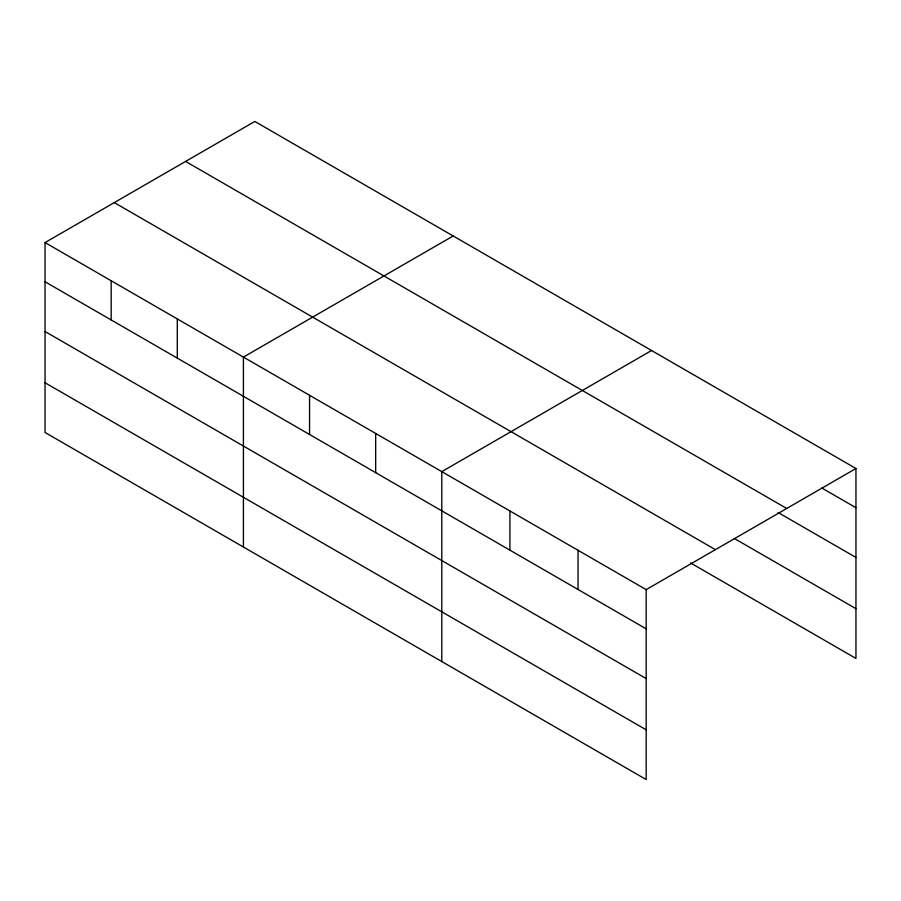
<?xml version="1.0" encoding="UTF-8"?>
<svg xmlns="http://www.w3.org/2000/svg" width="901" height="901" viewBox="0 0 901 901"><rect width="100%" height="100%" fill="white"/><g stroke="black" fill="none" stroke-linecap="round" stroke-linejoin="round"><path stroke-width="1.35" d="M45.05 242.572L646.175 589.626L646.175 779.545L45.05 432.491L45.05 242.572L254.825 121.455L855.95 468.509L855.95 658.428L690.493 562.911M453.192 235.983L243.416 357.1L243.416 547.02M651.569 350.512L441.794 471.628L441.794 661.548M646.175 589.626L855.95 468.509M821.881 488.049L855.95 507.714M185.595 161.425L786.719 508.479M778.092 512.5L855.95 557.46M734.292 538.46L855.95 608.693M114.281 202.601L715.405 549.655M45.05 281.776L646.175 628.83M45.05 331.512L646.175 678.566M45.05 382.756L646.175 729.81M578.048 550.286L578.048 589.502M509.921 510.957L509.921 550.162M375.672 433.449L375.672 472.653M309.55 395.269L309.55 434.485M177.294 318.92L177.294 358.125M111.172 280.74L111.172 319.956"/></g></svg>
